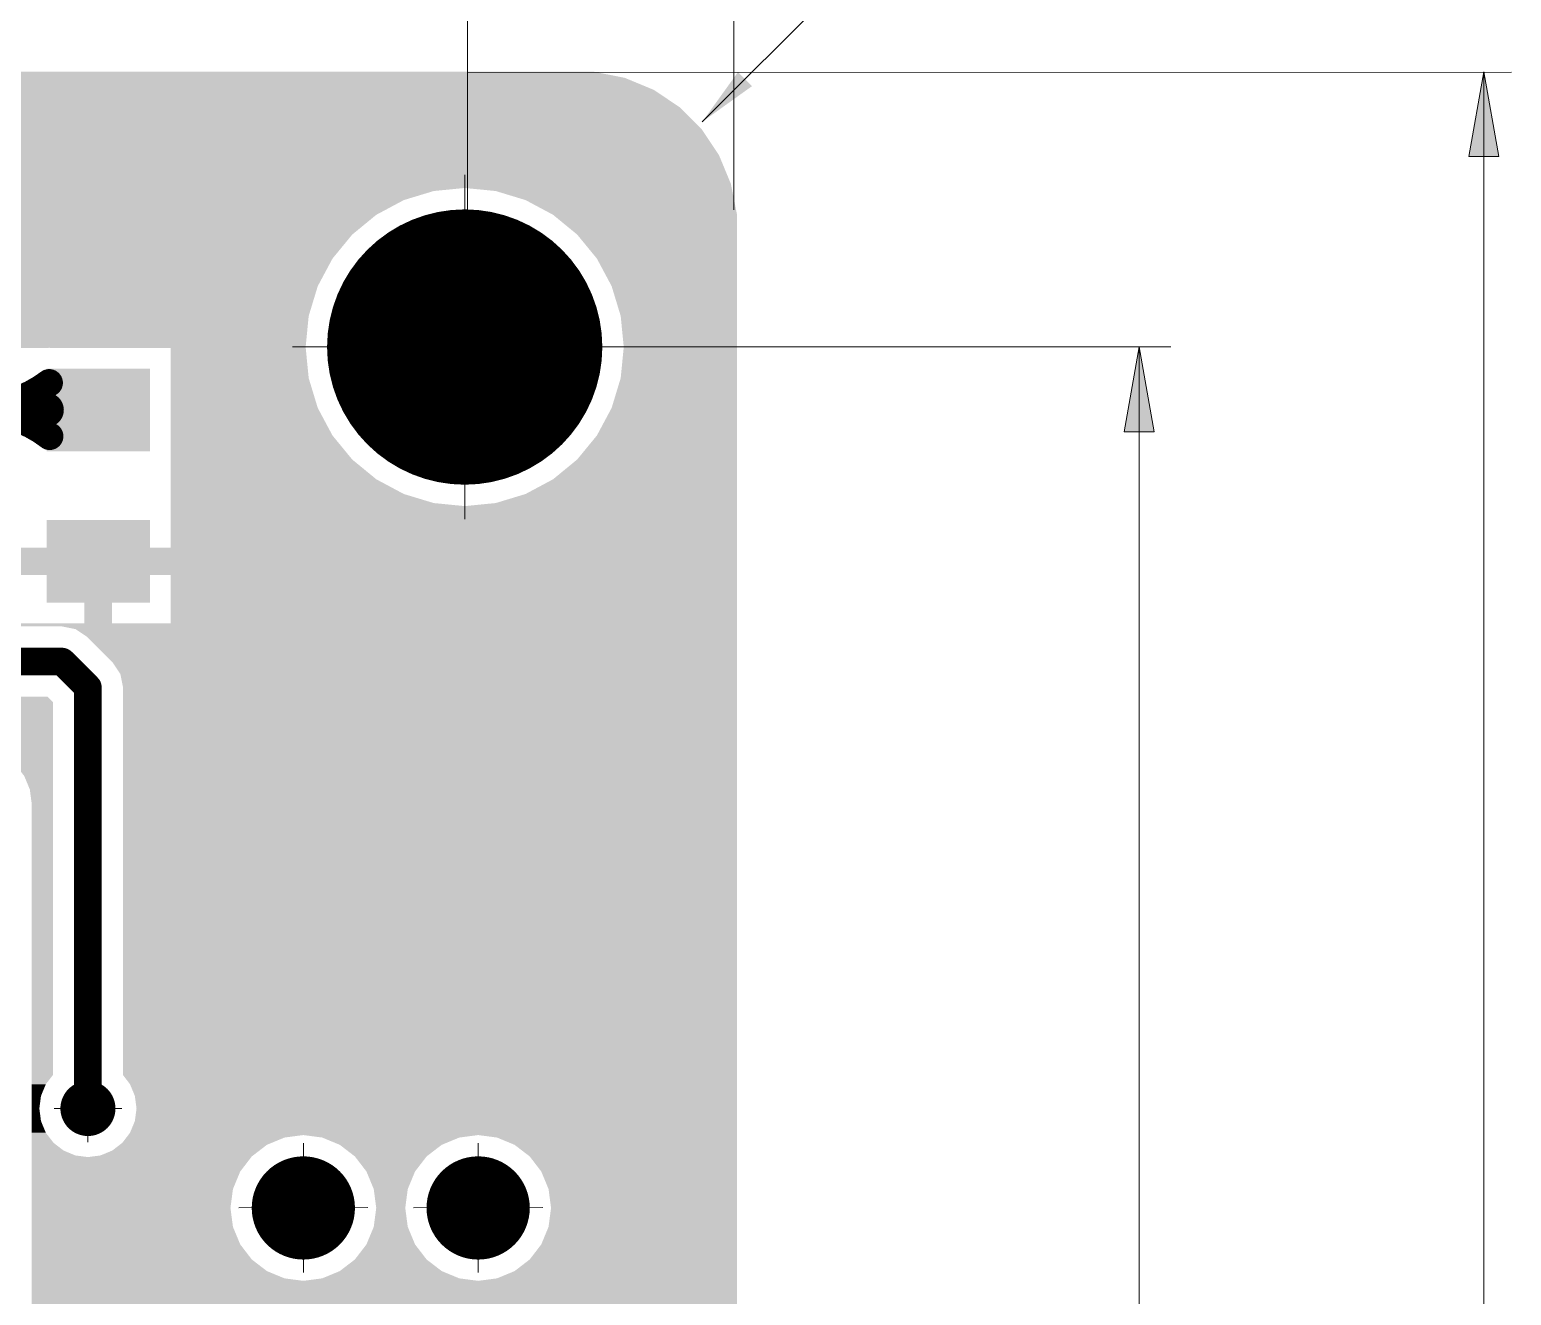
# Model space of a CAD drawing. Header units: inches. Extents: x -14 to 5184, y -66 to 1689.
# Drawn here: x 2113.93 to 2156.92, y 721.56 to 758.28 of the extents above; entities that cross this region are included whole.
import ezdxf

# ---------------------------------------------------------------- set-up
doc = ezdxf.new("R2010")
doc.units = ezdxf.units.IN
doc.header["$MEASUREMENT"] = 0
doc.layers.add('DRILL', color=7, linetype='Continuous', true_color=0xffffff)
doc.layers.add('Drill Gost', color=7, linetype='Continuous')
doc.layers.add('Poligon', color=7, linetype='Continuous')
doc.layers.add('Размер (ГОСТ)', color=7, linetype='Continuous', lineweight=25)
doc.styles.add('Обычный текст (ГОСТ)', font='GOST_Common Italic.ttf')
doc.dimstyles.new('Диаметр (ГОСТ)$7', dxfattribs={"dimscale": 0.5, "dimtxt": 3.5, "dimasz": 3.5, "dimexe": 1, "dimexo": 0, "dimgap": 0.5, "dimtad": 1, "dimrnd": 1e-08, "dimtxsty": 'Обычный текст (ГОСТ)', "dimblk": 'Filled-1', "dimcen": 0.09, "dimdle": 15, "dimclrd": 256, "dimclre": 256, "dimclrt": 256, "dimazin": 2, "dimtfac": 0.714286, "dimtdec": 3, "dimtmove": 0, "dimatfit": 3, "dimfxl": 1, "dimtolj": 1, "dimlwd": -1, "dimlwe": 25, "dimarcsym": 0})

# ---------------------------------------------------------------- blocks, each defined once
blk = doc.blocks.new('ROUND_25')
at = {"const_width": 0.07874}
blk.add_lwpolyline([(-0.03937, 0, 1), (0.03937, 0, 1)], format="xyb", close=True, dxfattribs=at)
blk = doc.blocks.new('ROUND_28')
at = {"const_width": 0.00591}
blk.add_lwpolyline([(-0.00295, 0, 1), (0.00295, 0, 1)], format="xyb", close=True, dxfattribs=at)
blk = doc.blocks.new('ROUND_4')
at = {"const_width": 0.015748}
blk.add_lwpolyline([(-0.007874, 0, 1), (0.007874, 0, 1)], format="xyb", close=True, dxfattribs=at)
blk = doc.blocks.new('ROUND_23')
at = {"const_width": 0.02953}
blk.add_lwpolyline([(-0.01476, 0, 1), (0.01476, 0, 1)], format="xyb", close=True, dxfattribs=at)
blk = doc.blocks.new('RECTANGLE_24')
blk.add_solid([(0.02953, 0.02362), (0.02953, -0.02362), (-0.02953, 0.02362), (-0.02953, -0.02362)])
blk = doc.blocks.new('ROUND_3')
at = {"const_width": 0.007874}
blk.add_lwpolyline([(-0.003937, 0, 1), (0.003937, 0, 1)], format="xyb", close=True, dxfattribs=at)
blk = doc.blocks.new('ROUND_2')
at = {"const_width": 0.00984}
blk.add_lwpolyline([(-0.00492, 0, 1), (0.00492, 0, 1)], format="xyb", close=True, dxfattribs=at)
blk = doc.blocks.new('ROUND_31')
at = {"const_width": 0.00394}
blk.add_lwpolyline([(-0.00197, 0, 1), (0.00197, 0, 1)], format="xyb", close=True, dxfattribs=at)
blk = doc.blocks.new('ROUND_32')
at = {"const_width": 0.007874}
blk.add_lwpolyline([(-0.003937, 0, 1), (0.003937, 0, 1)], format="xyb", close=True, dxfattribs=at)
blk = doc.blocks.new('ROUND_33')
at = {"const_width": 0.05906}
blk.add_lwpolyline([(-0.02953, 0, 1), (0.02953, 0, 1)], format="xyb", close=True, dxfattribs=at)
blk = doc.blocks.new('Filled-1')
at = {"color": 0}
for p, q in [((0, 0), (-1, 0.143)), ((-1, 0.143), (-1, -0.143)), ((-1, 0), (0, 0)), ((-1, -0.143), (0, 0))]:
    blk.add_line(p, q, dxfattribs=at)
at = {"color": 0, "flags": 128}
blk.add_lwpolyline([(-1, -0.143), (0, 0), (-1, 0.143), (-1, -0.143)], dxfattribs=at)
at = {"color": 0}
blk.add_solid([(-1, -0.143), (0, 0), (-1, 0.143), (-1, -0.143)], dxfattribs=at)

msp = doc.modelspace()

# ---------------------------------------------------------------- hatches: boundary and pattern name
at = {"lineweight": 15, "transparency": 33554684}
h = msp.add_hatch(color=0, dxfattribs=at)
h.dxf.hatch_style = 1
h.paths.add_polyline_path([(2156.116, 757.0569), (2155.6818, 754.5949), (2156.5501, 754.5949)])
h = msp.add_hatch(color=0, dxfattribs=at)
h.dxf.hatch_style = 1
h.paths.add_polyline_path([(2146.116, 749.0727), (2145.6818, 746.6106), (2146.5501, 746.6106)])
at = {"layer": 'Drill Gost', "lineweight": 9, "transparency": 33554457}
h = msp.add_hatch(color=256, dxfattribs=at)
h.dxf.hatch_style = 1
h.paths.add_polyline_path([(2129.7432, 749.0727, 0.4142136), (2126.5536, 752.2622), (2126.5536, 749.0727)])
h.paths.add_polyline_path([(2123.3641, 749.0727, 0.4142136), (2126.5536, 745.8831), (2126.5536, 749.0727)])
h = msp.add_hatch(color=256, dxfattribs=at)
h.dxf.hatch_style = 1
h.paths.add_polyline_path([(2121.8728, 725.0015, 0.4118954), (2120.9699, 724.1057), (2121.8728, 724.1087)])
h = msp.add_hatch(color=256, dxfattribs=at)
h.dxf.hatch_style = 1
h.paths.add_polyline_path([(2120.9699, 724.1057), (2121.8728, 724.1087), (2121.8728, 725.0015, 0.4118954)])
h.paths.add_polyline_path([(2121.8728, 724.1087), (2121.8728, 723.1957, 0.4142136), (2122.7757, 724.0986, 0.0036367), (2122.7756, 724.1117)])
h = msp.add_hatch(color=256, dxfattribs=at)
h.dxf.hatch_style = 1
h.paths.add_polyline_path([(2126.9441, 725.0015, 0.4118954), (2126.0412, 724.1057), (2126.9441, 724.1087)])
h = msp.add_hatch(color=256, dxfattribs=at)
h.dxf.hatch_style = 1
h.paths.add_polyline_path([(2126.0412, 724.1057), (2126.9441, 724.1087), (2126.9441, 725.0015, 0.4118954)])
h.paths.add_polyline_path([(2126.9441, 724.1087), (2126.9441, 723.1957, 0.4142136), (2127.8471, 724.0986, 0.0036367), (2127.847, 724.1117)])

# ---------------------------------------------------------------- linework, layer by layer
at = {"color": 0, "lineweight": 15, "transparency": 33554684}
for p, q in [((2134.3618, 753.0563), (2134.3618, 778.7356)), ((2126.6289, 749.0727), (2126.6289, 768.4456)), ((2126.6289, 749.0727), (2126.6289, 768.4456)), ((2126.6289, 757.0362), (2156.916, 757.0495)), ((2156.116, 757.0569), (2155.6818, 754.5949)), ((2156.116, 757.0569), (2156.116, 625.42)), ((2156.116, 757.0569), (2156.5501, 754.5949)), ((2156.116, 757.0569), (2156.116, 752.3523)), ((2155.6818, 754.5949), (2156.5501, 754.5949)), ((2126.5536, 749.0727), (2147.0407, 749.0727)), ((2126.5536, 749.0727), (2147.0407, 749.0727)), ((2146.116, 749.0727), (2145.6818, 746.6106)), ((2146.116, 749.0727), (2146.116, 633.331)), ((2146.116, 749.0727), (2146.5501, 746.6106)), ((2146.116, 749.0727), (2146.116, 744.0727)), ((2145.6818, 746.6106), (2146.5501, 746.6106))]:
    msp.add_line(p, q, dxfattribs=at)
at = {"const_width": 0.7986}
for points in [[(2111.9152, 747.361, 0.1991144), (2114.4975, 748.0328)], [(2114.5116, 746.4825, 0.2048348), (2111.9152, 747.1596)]]:
    msp.add_lwpolyline(points, format="xyb", dxfattribs=at)
for points, const_width in [([(2111.3604, 747.2477), (2114.4246, 747.2477)], 0.9983), ([(2110.222, 739.9483), (2114.8727, 739.9483)], 0.7986), ([(2114.8727, 739.9483), (2115.6224, 739.1987)], 0.7986), ([(2115.6224, 726.9826), (2115.6224, 739.1987)], 0.7986)]:
    msp.add_lwpolyline(points, dxfattribs=dict(const_width=const_width))
at = {"layer": 'Drill Gost', "lineweight": 9, "transparency": 33554457}
for p, q in [((2126.5536, 754.0651), (2126.5536, 744.0802)), ((2121.5612, 749.0727), (2131.5461, 749.0727)), ((2115.6234, 726.9837), (2115.6234, 727.9629)), ((2115.6234, 726.9837), (2114.6442, 726.9837)), ((2115.6234, 726.9837), (2115.6234, 726.0044)), ((2115.6234, 726.9837), (2116.6027, 726.9837)), ((2121.8728, 725.9725), (2121.8728, 722.2247)), ((2121.8728, 725.9725), (2121.8728, 722.2247)), ((2126.9441, 725.9725), (2126.9441, 722.2247)), ((2126.9441, 725.9725), (2126.9441, 722.2247)), ((2119.9988, 724.1025), (2123.7466, 724.1149)), ((2119.9989, 724.1025), (2123.7467, 724.1149)), ((2125.0702, 724.1025), (2128.8179, 724.1149)), ((2125.0702, 724.1025), (2128.818, 724.1149))]:
    msp.add_line(p, q, dxfattribs=at)
for centre, radius in [((2126.5536, 749.0727), 3.1896), ((2115.6234, 726.9837), 0.4542), ((2121.8728, 724.0986), 0.9029), ((2121.8728, 724.0986), 0.9029), ((2126.9441, 724.0986), 0.9029), ((2126.9441, 724.0986), 0.9029)]:
    msp.add_circle(centre, radius, dxfattribs=at)
at = {"layer": 'Poligon', "color": 252}
for points in [[(2011.4411, 756.8948), (2012.2496, 757.0556), (2131.1206, 756.8948), (2130.3121, 757.0556)], [(2012.6618, 757.0556), (2012.6618, 757.0556), (2129.8598, 757.0556), (2012.6618, 757.0556)], [(2009.9941, 756.1213), (2010.6102, 756.5329), (2132.651, 756.1213), (2132.035, 756.5329)], [(2010.6102, 756.5329), (2010.6795, 756.5793), (2132.035, 756.5329), (2131.9231, 756.5793)], [(2010.6795, 756.5793), (2011.4034, 756.8791), (2131.9231, 756.5793), (2131.1993, 756.8791)], [(2011.4034, 756.8791), (2011.4411, 756.8948), (2131.1993, 756.8791), (2131.1206, 756.8948)], [(2009.9032, 756.0304), (2009.9941, 756.1213), (2132.7871, 756.0304), (2132.651, 756.1213)], [(2009.4112, 755.5384), (2009.9032, 756.0304), (2133.2791, 755.5384), (2132.7871, 756.0304)], [(2008.9533, 754.853), (2009.3126, 755.3908), (2133.786, 754.853), (2133.4267, 755.3908)], [(2009.3126, 755.3908), (2009.4112, 755.5384), (2133.4267, 755.3908), (2133.2791, 755.5384)], [(2008.8645, 754.6387), (2008.9533, 754.853), (2133.9292, 754.6387), (2133.786, 754.853)], [(2008.6378, 754.0914), (2008.8645, 754.6387), (2134.1559, 754.0914), (2133.9292, 754.6387)], [(2008.5804, 753.803), (2008.6378, 754.0914), (2134.2754, 753.803), (2134.1559, 754.0914)], [(2008.5518, 753.6589), (2008.5571, 753.6857), (2126.2801, 753.6589), (2126.5524, 753.6857)], [(2008.5571, 753.6857), (2008.5804, 753.803), (2134.2987, 753.6857), (2134.2754, 753.803)], [(2017.221, 753.5971), (2016.5931, 753.6589), (2125.6522, 753.5971), (2126.2801, 753.6589)], [(2017.4933, 753.5702), (2017.221, 753.5971), (2125.5638, 753.5702), (2125.6522, 753.5971)], [(2018.2705, 753.3345), (2017.4933, 753.5702), (2124.7866, 753.3345), (2125.5638, 753.5702)], [(2127.4526, 753.5971), (2126.5524, 753.6857), (2134.3164, 753.5971), (2134.2987, 753.6857)], [(2128.3182, 753.3345), (2127.4526, 753.5971), (2134.3686, 753.3345), (2134.3164, 753.5971)], [(2018.3589, 753.3077), (2018.2705, 753.3345), (2124.7364, 753.3077), (2124.7866, 753.3345)], [(2019.1065, 752.9081), (2018.3589, 753.3077), (2123.9888, 752.9081), (2124.7364, 753.3077)], [(2129.1015, 752.9158), (2128.3182, 753.3345), (2134.4519, 752.9158), (2134.3686, 753.3345)], [(2019.1566, 752.8813), (2019.1065, 752.9081), (2123.9561, 752.8813), (2123.9888, 752.9081)], [(2019.8232, 752.3342), (2019.1566, 752.8813), (2123.2896, 752.3342), (2123.9561, 752.8813)], [(2129.1159, 752.9081), (2129.1015, 752.9158), (2134.4519, 752.9081), (2134.4519, 752.9158)], [(2129.6577, 752.4635), (2129.1159, 752.9081), (2134.4519, 752.4635), (2134.4519, 752.9081)], [(2019.8559, 752.3074), (2019.8232, 752.3342), (2123.2676, 752.3074), (2123.2896, 752.3342)], [(2020.4077, 751.635), (2019.8559, 752.3074), (2122.7157, 751.635), (2123.2676, 752.3074)], [(2129.8152, 752.3342), (2129.6577, 752.4635), (2134.4519, 752.3342), (2134.4519, 752.4635)], [(2130.389, 751.635), (2129.8152, 752.3342), (2134.4519, 751.635), (2134.4519, 752.3342)], [(2020.4297, 751.6082), (2020.4077, 751.635), (2122.7014, 751.6082), (2122.7157, 751.635)], [(2020.6794, 751.141), (2020.4297, 751.6082), (2122.4517, 751.141), (2122.7014, 751.6082)], [(2130.8154, 750.8372), (2130.389, 751.635), (2134.4519, 750.8372), (2134.4519, 751.635)], [(2099.2506, 750.8372), (2099.2506, 751.141), (2122.2893, 750.8372), (2122.4517, 751.141)], [(2099.2506, 750.5616), (2099.2506, 750.8372), (2122.2057, 750.5616), (2122.2893, 750.8372)], [(2102.616, 750.4841), (2102.2265, 750.5616), (2122.1822, 750.4841), (2122.2057, 750.5616)], [(2131.078, 749.9716), (2130.8154, 750.8372), (2134.4519, 749.9716), (2134.4519, 750.8372)], [(2102.9462, 750.2635), (2102.616, 750.4841), (2122.1153, 750.2635), (2122.1822, 750.4841)], [(2103.2381, 749.9716), (2102.9462, 750.2635), (2122.0267, 749.9716), (2122.1153, 750.2635)], [(2103.674, 749.5358), (2103.2381, 749.9716), (2121.9838, 749.5358), (2122.0267, 749.9716)], [(2131.1667, 749.0714), (2131.078, 749.9716), (2134.4519, 749.0714), (2134.4519, 749.9716)], [(2103.8946, 749.2055), (2103.674, 749.5358), (2121.9513, 749.2055), (2121.9838, 749.5358)], [(2103.9213, 749.0714), (2103.8946, 749.2055), (2121.9381, 749.0714), (2121.9513, 749.2055)], [(2103.9254, 749.0506), (2103.9213, 749.0714), (2121.9401, 749.0506), (2121.9381, 749.0714)], [(2103.9266, 749.0446), (2103.9254, 749.0506), (2114.4671, 749.0446), (2114.4975, 749.0506)], [(2114.5279, 749.0446), (2114.4975, 749.0506), (2121.9407, 749.0446), (2121.9401, 749.0506)], [(2118.0184, 748.1712), (2118.0184, 749.0446), (2122.0267, 748.1712), (2121.9407, 749.0446)], [(2131.078, 748.1712), (2131.1667, 749.0714), (2134.4519, 748.1712), (2134.4519, 749.0714)], [(2118.0184, 747.3056), (2118.0184, 748.1712), (2122.2893, 747.3056), (2122.0267, 748.1712)], [(2130.8154, 747.3056), (2131.078, 748.1712), (2134.4519, 747.3056), (2134.4519, 748.1712)], [(2118.0184, 746.5079), (2118.0184, 747.3056), (2122.7157, 746.5079), (2122.2893, 747.3056)], [(2130.389, 746.5079), (2130.8154, 747.3056), (2134.4519, 746.5079), (2134.4519, 747.3056)], [(2118.0184, 745.8086), (2118.0184, 746.5079), (2123.2896, 745.8086), (2122.7157, 746.5079)], [(2129.8152, 745.8086), (2130.389, 746.5079), (2134.4519, 745.8086), (2134.4519, 746.5079)], [(2118.0184, 745.4508), (2118.0184, 745.8086), (2123.7256, 745.4508), (2123.2896, 745.8086)], [(2129.1159, 745.2348), (2129.8152, 745.8086), (2134.4519, 745.2348), (2134.4519, 745.8086)], [(2118.0181, 745.2348), (2118.0181, 745.4508), (2123.9888, 745.2348), (2123.7256, 745.4508)], [(2118.0181, 744.8084), (2118.0181, 745.2348), (2124.7866, 744.8084), (2123.9888, 745.2348)], [(2128.3182, 744.8084), (2129.1159, 745.2348), (2134.4519, 744.8084), (2134.4519, 745.2348)], [(2118.0181, 744.6522), (2118.0181, 744.8084), (2125.3015, 744.6522), (2124.7866, 744.8084)], [(2118.0181, 744.5458), (2118.0181, 744.6522), (2125.6522, 744.5458), (2125.3015, 744.6522)], [(2118.0181, 744.4571), (2118.0181, 744.5458), (2126.5524, 744.4571), (2125.6522, 744.5458)], [(2126.5524, 744.4571), (2127.4526, 744.5458), (2134.4519, 744.4571), (2134.4519, 744.5458)], [(2127.4526, 744.5458), (2128.3182, 744.8084), (2134.4519, 744.5458), (2134.4519, 744.8084)], [(2118.0181, 743.2546), (2118.0181, 744.4571), (2134.4519, 743.2546), (2134.4519, 744.4571)], [(2111.5294, 742.4559), (2111.5294, 743.2546), (2134.4519, 742.4559), (2134.4519, 743.2546)], [(2115.5224, 741.0584), (2115.5224, 742.4559), (2116.321, 741.0584), (2116.321, 742.4559)], [(2118.0181, 741.0584), (2118.0181, 742.4559), (2134.4519, 741.0584), (2134.4519, 742.4559)], [(2110.6436, 740.9662), (2110.5514, 741.0584), (2134.4519, 740.9662), (2134.4519, 741.0584)], [(2115.2622, 740.8887), (2114.8727, 740.9662), (2134.4519, 740.8887), (2134.4519, 740.9662)], [(2115.5924, 740.668), (2115.2622, 740.8887), (2134.4519, 740.668), (2134.4519, 740.8887)], [(2116.3421, 739.9184), (2115.5924, 740.668), (2134.4519, 739.9184), (2134.4519, 740.668)], [(2116.5627, 739.5882), (2116.3421, 739.9184), (2134.4519, 739.5882), (2134.4519, 739.9184)], [(2116.6402, 739.1987), (2116.5627, 739.5882), (2134.4519, 739.1987), (2134.4519, 739.5882)], [(2111.7028, 738.7771), (2111.5494, 738.9305), (2114.6045, 738.7771), (2114.4511, 738.9305)], [(2116.6402, 727.9519), (2116.6402, 739.1987), (2134.4519, 727.9519), (2134.4519, 739.1987)], [(2113.5202, 736.9597), (2111.7028, 738.7771), (2114.6045, 736.9597), (2114.6045, 738.7771)], [(2113.7762, 736.6261), (2113.5202, 736.9597), (2114.6045, 736.6261), (2114.6045, 736.9597)], [(2113.9371, 736.2375), (2113.7762, 736.6261), (2114.6045, 736.2375), (2114.6045, 736.6261)], [(2113.992, 735.8206), (2113.9371, 736.2375), (2114.6045, 735.8206), (2114.6045, 736.2375)], [(2113.992, 727.9519), (2113.992, 735.8206), (2114.6045, 727.9519), (2114.6045, 735.8206)], [(2113.992, 727.6875), (2113.992, 727.9519), (2114.4016, 727.6875), (2114.6045, 727.9519)], [(2116.8432, 727.6875), (2116.6402, 727.9519), (2134.4519, 727.6875), (2134.4519, 727.9519)], [(2113.992, 727.3475), (2113.992, 727.6875), (2114.2608, 727.3475), (2114.4016, 727.6875)], [(2113.992, 726.9826), (2113.992, 727.3475), (2114.2127, 726.9826), (2114.2608, 727.3475)], [(2116.984, 727.3475), (2116.8432, 727.6875), (2134.4519, 727.3475), (2134.4519, 727.6875)], [(2117.032, 726.9826), (2116.984, 727.3475), (2134.4519, 726.9826), (2134.4519, 727.3475)], [(2113.992, 726.6178), (2113.992, 726.9826), (2114.2608, 726.6178), (2114.2127, 726.9826)], [(2116.984, 726.6178), (2117.032, 726.9826), (2134.4519, 726.6178), (2134.4519, 726.9826)], [(2113.992, 726.2778), (2113.992, 726.6178), (2114.4016, 726.2778), (2114.2608, 726.6178)], [(2116.8432, 726.2778), (2116.984, 726.6178), (2134.4519, 726.2778), (2134.4519, 726.6178)], [(2113.992, 725.9859), (2113.992, 726.2778), (2114.6256, 725.9859), (2114.4016, 726.2778)], [(2116.6192, 725.9859), (2116.7374, 726.14), (2120.9522, 725.9859), (2121.3243, 726.14)], [(2116.7374, 726.14), (2116.7927, 726.2121), (2121.3243, 726.14), (2121.8716, 726.2121)], [(2116.7927, 726.2121), (2116.8432, 726.2778), (2134.4519, 726.2121), (2134.4519, 726.2778)], [(2122.4189, 726.14), (2121.8716, 726.2121), (2126.3956, 726.14), (2126.9429, 726.2121)], [(2122.9288, 725.9288), (2122.4189, 726.14), (2125.8856, 725.9288), (2126.3956, 726.14)], [(2127.4901, 726.14), (2126.9429, 726.2121), (2134.4519, 726.14), (2134.4519, 726.2121)], [(2128.0001, 725.9288), (2127.4901, 726.14), (2134.4519, 725.9288), (2134.4519, 726.14)], [(2113.992, 725.7618), (2113.992, 725.9859), (2114.9176, 725.7618), (2114.6256, 725.9859)], [(2113.992, 725.621), (2113.992, 725.7618), (2115.2575, 725.621), (2114.9176, 725.7618)], [(2113.992, 725.573), (2113.992, 725.621), (2115.6224, 725.573), (2115.2575, 725.621)], [(2115.6224, 725.573), (2115.7726, 725.5928), (2120.3613, 725.573), (2120.3765, 725.5928)], [(2115.7726, 725.5928), (2115.9872, 725.621), (2120.3765, 725.5928), (2120.4133, 725.621)], [(2115.9872, 725.621), (2116.3272, 725.7618), (2120.4133, 725.621), (2120.5968, 725.7618)], [(2116.3272, 725.7618), (2116.5448, 725.9288), (2120.5968, 725.7618), (2120.8144, 725.9288)], [(2116.5448, 725.9288), (2116.6192, 725.9859), (2120.8144, 725.9288), (2120.9522, 725.9859)], [(2123.3668, 725.5928), (2122.9288, 725.9288), (2125.4477, 725.5928), (2125.8856, 725.9288)], [(2123.7028, 725.1548), (2123.3668, 725.5928), (2125.1117, 725.1548), (2125.4477, 725.5928)], [(2128.438, 725.5928), (2128.0001, 725.9288), (2134.4519, 725.5928), (2134.4519, 725.9288)], [(2128.7741, 725.1548), (2128.438, 725.5928), (2134.4519, 725.1548), (2134.4519, 725.5928)], [(2113.992, 725.1548), (2113.992, 725.573), (2120.0404, 725.1548), (2120.3613, 725.573)], [(2113.992, 724.6449), (2113.992, 725.1548), (2119.8292, 724.6449), (2120.0404, 725.1548)], [(2123.914, 724.6449), (2123.7028, 725.1548), (2124.9004, 724.6449), (2125.1117, 725.1548)], [(2128.9853, 724.6449), (2128.7741, 725.1548), (2134.4519, 724.6449), (2134.4519, 725.1548)], [(2113.992, 724.0976), (2113.992, 724.6449), (2119.7571, 724.0976), (2119.8292, 724.6449)], [(2123.9861, 724.0976), (2123.914, 724.6449), (2124.8284, 724.0976), (2124.9004, 724.6449)], [(2129.0573, 724.0976), (2128.9853, 724.6449), (2134.4519, 724.0976), (2134.4519, 724.6449)], [(2113.992, 723.5503), (2113.992, 724.0976), (2119.8292, 723.5503), (2119.7571, 724.0976)], [(2123.914, 723.5503), (2123.9861, 724.0976), (2124.9004, 723.5503), (2124.8284, 724.0976)], [(2128.9853, 723.5503), (2129.0573, 724.0976), (2134.4519, 723.5503), (2134.4519, 724.0976)], [(2113.992, 723.0404), (2113.992, 723.5503), (2120.0404, 723.0404), (2119.8292, 723.5503)], [(2123.7028, 723.0404), (2123.914, 723.5503), (2125.1117, 723.0404), (2124.9004, 723.5503)], [(2128.7741, 723.0404), (2128.9853, 723.5503), (2134.4519, 723.0404), (2134.4519, 723.5503)], [(2113.992, 722.6024), (2113.992, 723.0404), (2120.3765, 722.6024), (2120.0404, 723.0404)], [(2123.3668, 722.6024), (2123.7028, 723.0404), (2125.4477, 722.6024), (2125.1117, 723.0404)], [(2128.438, 722.6024), (2128.7741, 723.0404), (2134.4519, 722.6024), (2134.4519, 723.0404)], [(2113.992, 722.2664), (2113.992, 722.6024), (2120.8144, 722.2664), (2120.3765, 722.6024)], [(2122.9288, 722.2664), (2123.3668, 722.6024), (2125.8856, 722.2664), (2125.4477, 722.6024)], [(2128.0001, 722.2664), (2128.438, 722.6024), (2134.4519, 722.2664), (2134.4519, 722.6024)], [(2113.992, 722.0552), (2113.992, 722.2664), (2121.3243, 722.0552), (2120.8144, 722.2664)], [(2122.4189, 722.0552), (2122.9288, 722.2664), (2126.3956, 722.0552), (2125.8856, 722.2664)], [(2127.4901, 722.0552), (2128.0001, 722.2664), (2134.4519, 722.0552), (2134.4519, 722.2664)], [(2113.992, 721.9831), (2113.992, 722.0552), (2121.8716, 721.9831), (2121.3243, 722.0552)], [(2113.992, 721.1408), (2113.992, 721.9831), (2134.4519, 721.1408), (2134.4519, 721.9831)], [(2121.8716, 721.9831), (2122.4189, 722.0552), (2126.9429, 721.9831), (2126.3956, 722.0552)], [(2126.9429, 721.9831), (2127.4901, 722.0552), (2134.4519, 721.9831), (2134.4519, 722.0552)]]:
    msp.add_solid(points, dxfattribs=at)

# ---------------------------------------------------------------- block references
at = {"xscale": 50.7125995, "yscale": 50.7125995, "zscale": 50.7125995}
for name, p in [('ROUND_25', (2126.5524, 749.0714)), ('ROUND_28', (2126.5524, 752.5654)), ('ROUND_28', (2126.5524, 752.5654)), ('ROUND_28', (2124.0167, 751.6071)), ('ROUND_28', (2129.088, 751.6071)), ('ROUND_28', (2123.0584, 749.0714)), ('ROUND_28', (2123.0584, 749.0714)), ('ROUND_28', (2130.0464, 749.0714)), ('ROUND_28', (2130.0464, 749.0714)), ('ROUND_3', (2114.4975, 748.0328)), ('RECTANGLE_24', (2115.922, 747.2477)), ('ROUND_2', (2114.4246, 747.2477)), ('ROUND_3', (2114.5116, 746.4825)), ('ROUND_28', (2124.0167, 746.5358)), ('ROUND_28', (2129.088, 746.5358)), ('ROUND_28', (2126.5524, 745.5774)), ('ROUND_28', (2126.5524, 745.5774)), ('RECTANGLE_24', (2115.9217, 742.8553)), ('ROUND_3', (2114.8727, 739.9483)), ('ROUND_3', (2114.8727, 739.9483)), ('ROUND_3', (2115.6224, 739.1987)), ('ROUND_3', (2115.6224, 739.1987)), ('ROUND_4', (2115.6224, 726.9826)), ('ROUND_3', (2115.6224, 726.9826)), ('ROUND_23', (2121.8716, 724.0976)), ('ROUND_23', (2126.9429, 724.0976))]:
    msp.add_blockref(name, p, dxfattribs=at)
at = {"layer": 'DRILL', "color": 1, "xscale": 50.7125995, "yscale": 50.7125995, "zscale": 50.7125995}
for name, p in [('ROUND_31', (2126.5524, 752.5654)), ('ROUND_31', (2126.5524, 752.5654)), ('ROUND_33', (2126.5524, 749.0714)), ('ROUND_31', (2124.0167, 751.6071)), ('ROUND_31', (2129.088, 751.6071)), ('ROUND_31', (2123.0584, 749.0714)), ('ROUND_31', (2123.0584, 749.0714)), ('ROUND_31', (2130.0464, 749.0714)), ('ROUND_31', (2130.0464, 749.0714)), ('ROUND_31', (2124.0167, 746.5358)), ('ROUND_31', (2129.088, 746.5358)), ('ROUND_31', (2126.5524, 745.5774)), ('ROUND_31', (2126.5524, 745.5774)), ('ROUND_32', (2115.6224, 726.9826)), ('ROUND_4', (2121.8716, 724.0976)), ('ROUND_4', (2126.9429, 724.0976))]:
    msp.add_blockref(name, p, dxfattribs=at)

# ---------------------------------------------------------------- leaders
at = {"layer": 'Размер (ГОСТ)', "transparency": 33554687}
msp.add_leader([(2133.444, 755.6049), (2144.1639, 766.3176), (2148.644, 766.297)], dimstyle='Диаметр (ГОСТ)$7', override={"dimtad": 0}, dxfattribs=at)

doc.saveas('drawing.dxf')
